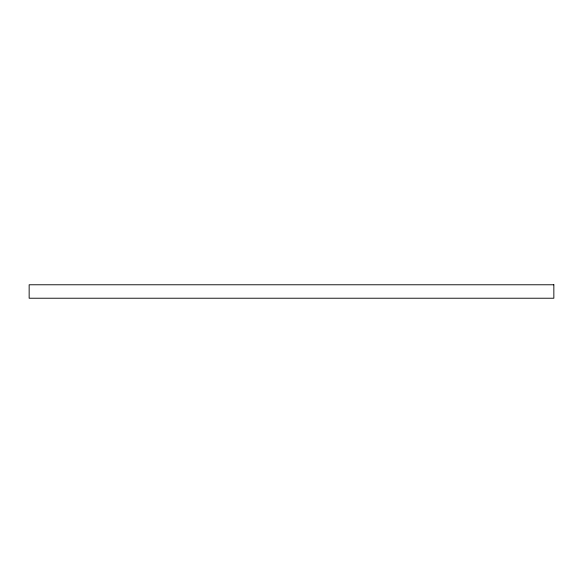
<?xml version="1.0" encoding="UTF-8"?>
<svg xmlns="http://www.w3.org/2000/svg" width="583" height="583" viewBox="0 0 583 583"><rect width="100%" height="100%" fill="white"/><g stroke="black" fill="none" stroke-linecap="round" stroke-linejoin="round"><path stroke-width="0.87" d="M553.85 284.774L29.15 284.774L29.15 298.226L553.85 298.226L553.85 284.774"/></g></svg>
